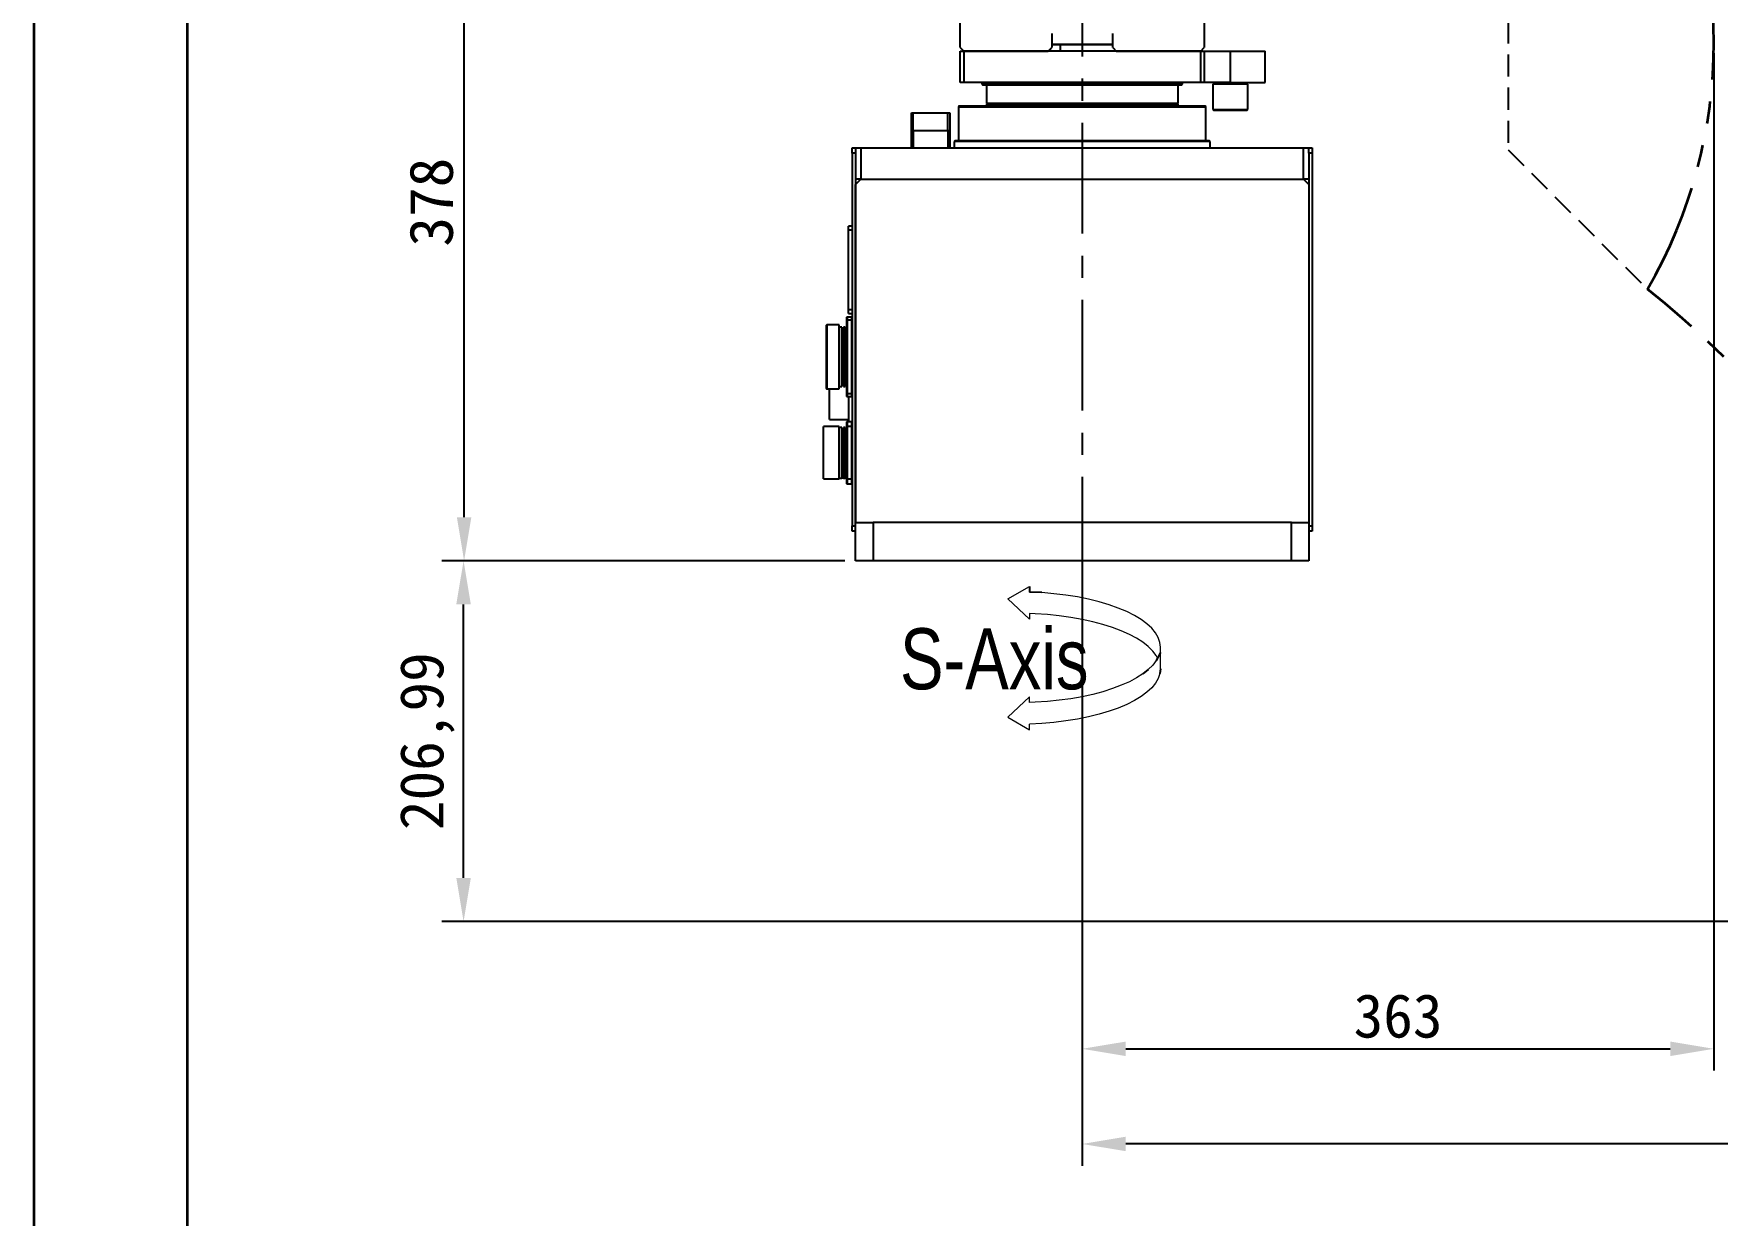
# Model space of a CAD drawing. Header units: millimetres. Extents: x 415 to 2018, y 500 to 823.
# Drawn here: x 900.8 to 997.4, y 614.2 to 682 of the extents above; entities that cross this region are included whole.
import ezdxf

# ---------------------------------------------------------------- set-up
doc = ezdxf.new("R2010")
doc.units = ezdxf.units.MM
doc.header["$PDSIZE"] = -1
for name, pattern in [('CENTER', [10.16, 6.35, -1.27, 1.27, -1.27]), ('HIDDEN', [1.905, 1.27, -0.635]), ('PHANTOM', [12.7, 6.35, -1.27, 1.27, -1.27, 1.27, -1.27])]:
    doc.linetypes.add(name, pattern=pattern)
doc.layers.get('Defpoints').update_dxf_attribs({"lineweight": 18})
for name, color, linetype, lineweight in [('文字层', 7, 'Continuous', 25), ('粗', 7, 'Continuous', 30), ('粗实线层', 7, 'Continuous', 35)]:
    doc.layers.add(name, color=color, linetype=linetype, lineweight=lineweight)
doc.styles.add('K', font='')
doc.styles.get('K').set_extended_font_data('汉仪长仿宋体')
doc.dimstyles.new('ISO-25', dxfattribs={"dimtxt": 2.5, "dimasz": 2.5, "dimexe": 1.25, "dimexo": 0.625, "dimtad": 1, "dimtoh": 1, "dimlfac": 10, "dimtxsty": 'Standard', "dimcen": 2.5, "dimadec": 0, "dimazin": 0, "dimtfac": 1, "dimtmove": 0, "dimatfit": 3, "dimfxl": 1, "dimarcsym": 0})

# ---------------------------------------------------------------- blocks, each defined once
blk = doc.blocks.new('*D71')
at = {"color": 0, "lineweight": -2}
for p, q in [((960.32, 689.524), (924.232, 689.524)), ((925.482, 654.274), (925.482, 687.024)), ((947.32, 651.774), (924.232, 651.774))]:
    blk.add_line(p, q, dxfattribs=at)
at = {"color": 0}
for points in [[(925.066, 687.024), (925.899, 687.024), (925.482, 689.524)], [(925.066, 654.274), (925.899, 654.274), (925.482, 651.774)]]:
    blk.add_solid(points, dxfattribs=at)
at = {"layer": 'Defpoints', "color": 0}
for p in [(925.482, 689.524), (960.945, 689.524), (947.945, 651.774)]:
    blk.add_point(p, dxfattribs=at)
at = {"color": 0, "insert": (923.607, 672.354), "char_height": 2.5, "attachment_point": 5, "rotation": 90}
blk.add_mtext('378', dxfattribs=at)
blk = doc.blocks.new('*U24')
at = {"color": 0, "linetype": 'CENTER'}
blk.add_line((0, 28.177), (0, -72.562), dxfattribs=at)
blk = doc.blocks.new('*D75')
at = {"color": 0, "lineweight": -2}
for p, q in [((960.945, 748.649), (960.945, 763.983)), ((936.561, 739.519), (928.304, 756.447))]:
    blk.add_line(p, q, dxfattribs=at)
blk.add_arc((960.945, 689.524), 73.209, 91.95668, 114.04332, dxfattribs=at)
at = {"color": 0}
for points in [[(958.438, 763.107), (958.452, 762.273), (960.945, 762.733)], [(931.294, 756.003), (930.941, 756.759), (928.852, 755.324)]]:
    blk.add_solid(points, dxfattribs=at)
at = {"layer": 'Defpoints', "color": 0}
for p in [(949.913, 761.897), (960.945, 748.024), (936.834, 738.957), (960.945, 689.524), (960.945, 647.284)]:
    blk.add_point(p, dxfattribs=at)
at = {"color": 0, "insert": (944.055, 762.683), "char_height": 2.5, "attachment_point": 5, "rotation": 13}
blk.add_mtext('26°', dxfattribs=at)
blk = doc.blocks.new('*D77')
at = {"color": 0, "lineweight": -2}
blk.add_arc((960.945, 689.524), 17.484, 18.19971, 81.80029, dxfattribs=at)
at = {"color": 0}
for points in [[(963.409, 706.413), (963.468, 707.244), (960.945, 707.008)], [(977.958, 695.086), (977.15, 694.883), (978.163, 692.56)]]:
    blk.add_solid(points, dxfattribs=at)
at = {"layer": 'Defpoints', "color": 0}
for p in [(960.945, 748.024), (974.969, 699.964), (1015.109, 699.074), (960.945, 689.524), (960.945, 647.284)]:
    blk.add_point(p, dxfattribs=at)
at = {"color": 0, "insert": (973.388, 704.354), "char_height": 2.5, "attachment_point": 5, "rotation": 320}
blk.add_mtext('80°', dxfattribs=at)
blk = doc.blocks.new('*D80')
at = {"color": 0, "lineweight": -2}
for p, q in [((1078.262, 666.825), (1078.262, 617.059)), ((960.945, 646.659), (960.945, 617.059)), ((1075.762, 618.309), (963.445, 618.309))]:
    blk.add_line(p, q, dxfattribs=at)
at = {"color": 0}
for points in [[(963.445, 618.726), (963.445, 617.893), (960.945, 618.309)], [(1075.762, 618.726), (1075.762, 617.893), (1078.262, 618.309)]]:
    blk.add_solid(points, dxfattribs=at)
at = {"layer": 'Defpoints', "color": 0}
for p in [(1078.262, 667.45), (960.945, 647.284), (960.945, 618.309)]:
    blk.add_point(p, dxfattribs=at)
at = {"color": 0, "insert": (1019.603, 620.184), "char_height": 2.5, "attachment_point": 5}
blk.add_mtext('1173', dxfattribs=at)
blk = doc.blocks.new('*D60')
at = {"color": 0, "lineweight": -2}
for p, q in [((947.32, 651.774), (924.201, 651.774)), ((925.451, 633.575), (925.451, 649.274)), ((1022.302, 631.075), (924.201, 631.075))]:
    blk.add_line(p, q, dxfattribs=at)
at = {"color": 0}
for points in [[(925.034, 649.274), (925.868, 649.274), (925.451, 651.774)], [(925.034, 633.575), (925.868, 633.575), (925.451, 631.075)]]:
    blk.add_solid(points, dxfattribs=at)
at = {"layer": 'Defpoints', "color": 0}
for p in [(925.451, 651.774), (947.945, 651.774), (1022.927, 631.075)]:
    blk.add_point(p, dxfattribs=at)
at = {"color": 0, "insert": (923.368, 641.424), "char_height": 2.5, "attachment_point": 5, "rotation": 90}
blk.add_mtext('206,99', dxfattribs=at)
blk = doc.blocks.new('*D82')
at = {"color": 0, "lineweight": -2}
for p, q in [((997.186, 680.899), (997.186, 622.519)), ((960.945, 653.349), (960.945, 622.519)), ((963.445, 623.769), (994.686, 623.769))]:
    blk.add_line(p, q, dxfattribs=at)
at = {"color": 0}
for points in [[(963.445, 624.185), (963.445, 623.352), (960.945, 623.769)], [(994.686, 624.185), (994.686, 623.352), (997.186, 623.769)]]:
    blk.add_solid(points, dxfattribs=at)
at = {"layer": 'Defpoints', "color": 0}
for p in [(997.186, 681.524), (960.945, 653.974), (997.186, 623.769)]:
    blk.add_point(p, dxfattribs=at)
at = {"color": 0, "insert": (979.065, 625.644), "char_height": 2.5, "attachment_point": 5}
blk.add_mtext('363', dxfattribs=at)
blk = doc.blocks.new('*D122')
at = {"color": 1, "lineweight": -3}
blk.add_arc((1015.109, 699.074), 7.949, 208.0947, 318.71732, dxfattribs=at)
at = {"color": 1}
for points in [[(1008.49, 695.467), (1007.703, 695.195), (1007.281, 697.694)], [(1021.435, 693.608), (1020.73, 694.052), (1022.416, 695.945)]]:
    blk.add_solid(points, dxfattribs=at)
at = {"layer": 'Defpoints', "color": 0}
for p in [(1015.109, 699.074), (1015.109, 699.074), (1011.746, 691.872), (960.945, 689.524), (1070.262, 675.45)]:
    blk.add_point(p, dxfattribs=at)
at = {"color": 1, "insert": (1014.411, 693.041), "char_height": 2.5, "attachment_point": 5, "rotation": 353.40601}
blk.add_mtext('147%%d', dxfattribs=at)

msp = doc.modelspace()

# ---------------------------------------------------------------- linework, layer by layer
at = {"linetype": 'HIDDEN'}
for p, q in [((985.3755, 703.6902), (985.3755, 675.3575)), ((985.3755, 675.3575), (993.3755, 667.3575))]:
    msp.add_line(p, q, dxfattribs=at)
at = {"color": 161, "linetype": 'Continuous', "lineweight": 25, "true_color": 0x67adff}
for p, q in [((953.9448, 681.2238), (953.9448, 689.5238)), ((967.9448, 689.5238), (967.9448, 681.2238)), ((959.1948, 682.0238), (959.1948, 681.2238)), ((962.6948, 681.2238), (962.6948, 682.0238)), ((953.9448, 681.2238), (954.1448, 681.0238)), ((953.9448, 679.2238), (953.9448, 681.0238)), ((953.9448, 681.0238), (954.1448, 681.0238)), ((954.1448, 681.0238), (958.9948, 681.0238)), ((954.1448, 681.0238), (954.1448, 679.2238)), ((967.7448, 681.0238), (954.1448, 681.0238)), ((958.9948, 681.0238), (959.1948, 681.2238)), ((959.1214, 681.0238), (959.1214, 681.1505)), ((959.1948, 681.4238), (959.7001, 681.4238)), ((959.6853, 681.3738), (959.1948, 681.3738)), ((959.7001, 681.4238), (959.6853, 681.3738)), ((959.6853, 681.3738), (959.6853, 681.0238)), ((962.6948, 681.3738), (959.6853, 681.3738)), ((959.7001, 681.4238), (962.6948, 681.4238)), ((962.6948, 681.2238), (962.8948, 681.0238)), ((962.8948, 681.0238), (967.7448, 681.0238)), ((967.7448, 681.0238), (967.9448, 681.2238)), ((967.7448, 679.2238), (967.7448, 681.0238)), ((967.7448, 681.0238), (967.9448, 681.0238)), ((967.9448, 681.0238), (967.9448, 679.2238)), ((967.9448, 681.0238), (969.4448, 681.0238)), ((969.4448, 679.2238), (969.4448, 681.0238)), ((969.4448, 681.0238), (971.4448, 681.0238)), ((971.4448, 679.2238), (971.4448, 681.0238)), ((954.1448, 679.2238), (953.9448, 679.2238)), ((967.7448, 679.2238), (954.1448, 679.2238)), ((955.1948, 679.2238), (955.1948, 679.1238)), ((955.1948, 679.1238), (955.2448, 679.0738)), ((960.9484, 679.1238), (955.1948, 679.1238)), ((960.9483, 679.0738), (955.2448, 679.0738)), ((955.4448, 679.0738), (955.4448, 678.0138)), ((966.6448, 679.0738), (960.9483, 679.0738)), ((966.6948, 679.1238), (960.9484, 679.1238)), ((966.4448, 678.0138), (966.4448, 679.0738)), ((966.6448, 679.0738), (966.6948, 679.1238)), ((966.6948, 679.1238), (966.6948, 679.2238)), ((967.9448, 679.2238), (967.7448, 679.2238)), ((969.4448, 679.2238), (967.9448, 679.2238)), ((968.4948, 679.1738), (968.4448, 679.1238)), ((968.4448, 679.1238), (968.4448, 677.6738)), ((970.4448, 679.1238), (968.4448, 679.1238)), ((968.4948, 679.1738), (970.3948, 679.1738)), ((968.6448, 679.2238), (968.6448, 679.1738)), ((969.4448, 679.2238), (971.4448, 679.2238)), ((970.2448, 679.1738), (970.2448, 679.2238)), ((970.4448, 679.1238), (970.3948, 679.1738)), ((970.4448, 677.6738), (970.4448, 679.1238)), ((951.1448, 677.4738), (951.2321, 677.4738)), ((951.1448, 676.4738), (951.1448, 677.4738)), ((951.2321, 677.4738), (951.2321, 676.4738)), ((951.2321, 677.4738), (953.2277, 677.4738)), ((953.2277, 676.4738), (953.2277, 677.4738)), ((953.2277, 677.4738), (953.3448, 677.4738)), ((953.3448, 677.4738), (953.3448, 676.4738)), ((953.8848, 677.8738), (953.8448, 677.8338)), ((953.8448, 677.8338), (953.8448, 675.8738)), ((953.8448, 677.8338), (960.9492, 677.8338)), ((953.8848, 677.8738), (968.0048, 677.8738)), ((955.4448, 678.0138), (955.4848, 677.9738)), ((960.9482, 678.0138), (955.4448, 678.0138)), ((955.4448, 677.9738), (955.4448, 677.8738)), ((966.4448, 677.9738), (955.4448, 677.9738)), ((966.4448, 678.0138), (960.9482, 678.0138)), ((960.9492, 677.8338), (968.0448, 677.8338)), ((966.4048, 677.9738), (966.4448, 678.0138)), ((966.4448, 677.8738), (966.4448, 677.9738)), ((968.0448, 677.8338), (968.0048, 677.8738)), ((968.0448, 675.8738), (968.0448, 677.8338)), ((968.4448, 677.6738), (968.4948, 677.6238)), ((968.4448, 677.6738), (970.4448, 677.6738)), ((970.3948, 677.6238), (968.4948, 677.6238)), ((970.3948, 677.6238), (970.4448, 677.6738)), ((951.1448, 675.4738), (951.1448, 676.4738)), ((951.1448, 676.4738), (951.2448, 676.4738)), ((951.2448, 676.4738), (951.2448, 675.4738)), ((951.2448, 676.4738), (953.2448, 676.4738)), ((953.2448, 675.4738), (953.2448, 676.4738)), ((953.2448, 676.4738), (953.3448, 676.4738)), ((953.3448, 676.4738), (953.3448, 675.4738)), ((947.7448, 675.4738), (947.9448, 675.4738)), ((947.7448, 675.1738), (947.7448, 675.4738)), ((947.9448, 675.4738), (947.9448, 675.1738)), ((947.9448, 675.4738), (948.2448, 675.4738)), ((948.2448, 675.4738), (948.2448, 673.6738)), ((948.2448, 675.4738), (973.6448, 675.4738)), ((953.6348, 675.8738), (953.5948, 675.8338)), ((953.5948, 675.8338), (953.5948, 675.4738)), ((960.9494, 675.8338), (953.5948, 675.8338)), ((968.2548, 675.8738), (953.6348, 675.8738)), ((968.2948, 675.8338), (960.9494, 675.8338)), ((968.2948, 675.8338), (968.2548, 675.8738)), ((968.2948, 675.4738), (968.2948, 675.8338)), ((973.6448, 673.6738), (973.6448, 675.4738)), ((973.6448, 675.4738), (973.9448, 675.4738)), ((973.9448, 675.1738), (973.9448, 675.4738)), ((973.9448, 675.4738), (974.1448, 675.4738)), ((974.1448, 675.4738), (974.1448, 675.1738)), ((947.9448, 675.1738), (947.7448, 675.1738)), ((947.7448, 675.1738), (947.7448, 653.7738)), ((947.9448, 675.1738), (947.9448, 653.9738)), ((974.1448, 675.1738), (973.9448, 675.1738)), ((973.9448, 675.1738), (973.9448, 653.9738)), ((974.1448, 675.1738), (974.1448, 653.7738)), ((948.2448, 673.6738), (947.9448, 673.6738)), ((948.2448, 673.6738), (947.9448, 673.3738)), ((947.9448, 653.9738), (947.9448, 673.3738)), ((948.2448, 673.6738), (973.6448, 673.6738)), ((973.9448, 673.6738), (973.6448, 673.6738)), ((973.9448, 673.3738), (973.6448, 673.6738)), ((973.9448, 673.3738), (973.9448, 653.9738)), ((947.7448, 670.9738), (947.5448, 670.9738)), ((947.5448, 670.7738), (947.5448, 670.9738)), ((947.5448, 670.7738), (947.7448, 670.7738)), ((947.5448, 666.1738), (947.5448, 670.7738)), ((947.4448, 665.5738), (947.4448, 665.7538)), ((947.4648, 665.5738), (947.4448, 665.5738)), ((947.4448, 661.3738), (947.4448, 665.5738)), ((947.4648, 665.7738), (947.4648, 665.5738)), ((947.4648, 665.7738), (947.7248, 665.7738)), ((947.7248, 665.5738), (947.4648, 665.5738)), ((947.4648, 665.5738), (947.4648, 661.3738)), ((947.7448, 666.1738), (947.5448, 666.1738)), ((947.5448, 665.9738), (947.5448, 666.1738)), ((947.5448, 665.9738), (947.7448, 665.9738)), ((947.7248, 665.5738), (947.7248, 665.7738)), ((947.7248, 661.3738), (947.7248, 665.5738)), ((947.7448, 665.5738), (947.7248, 665.5738)), ((946.2748, 661.6588), (946.2748, 665.2888)), ((946.9948, 665.3088), (946.2948, 665.3088)), ((946.2948, 665.3088), (946.2948, 661.6388)), ((946.9948, 661.6388), (946.9948, 665.3088)), ((947.1448, 665.1738), (946.9948, 665.1738)), ((947.1448, 661.7738), (947.1448, 665.1738)), ((947.2448, 665.0738), (947.1448, 665.0738)), ((947.3448, 665.1738), (947.2448, 665.1738)), ((947.2448, 661.7738), (947.2448, 665.1738)), ((947.3448, 661.7738), (947.3448, 665.1738)), ((947.4448, 665.0738), (947.3448, 665.0738)), ((946.9948, 661.7738), (947.1448, 661.7738)), ((947.1448, 661.8738), (947.2448, 661.8738)), ((947.2448, 661.7738), (947.3448, 661.7738)), ((947.3448, 661.8738), (947.4448, 661.8738)), ((946.2948, 661.6388), (946.9948, 661.6388)), ((946.4448, 661.1738), (946.4448, 661.6388)), ((946.4448, 659.8738), (946.4448, 661.1738)), ((947.4648, 661.3738), (947.4448, 661.3738)), ((947.4448, 661.1938), (947.4448, 661.3738)), ((947.4648, 661.3738), (947.4648, 661.1738)), ((947.4648, 661.3738), (947.7248, 661.3738)), ((947.7248, 661.1738), (947.4648, 661.1738)), ((947.5448, 661.1738), (947.5448, 659.7738)), ((947.7448, 661.3738), (947.7248, 661.3738)), ((947.7248, 661.1738), (947.7248, 661.3738)), ((946.4448, 659.8738), (947.5448, 659.8738)), ((947.4448, 659.4738), (947.4448, 659.7538)), ((947.4648, 659.7738), (947.4648, 659.4738)), ((947.4648, 659.7738), (947.7248, 659.7738)), ((947.7248, 659.4738), (947.7248, 659.7738)), ((947.7248, 659.7738), (947.7448, 659.7738)), ((946.9948, 659.4738), (946.0948, 659.4738)), ((946.0948, 657.9738), (946.0948, 659.4738)), ((946.9948, 657.9738), (946.9948, 659.4738)), ((947.1448, 659.4238), (946.9948, 659.4238)), ((947.1448, 657.9738), (947.1448, 659.4238)), ((947.2448, 659.3738), (947.1448, 659.3738)), ((947.3448, 659.4238), (947.2448, 659.4238)), ((947.2448, 657.9738), (947.2448, 659.4238)), ((947.3448, 657.9738), (947.3448, 659.4238)), ((947.4448, 659.3738), (947.3448, 659.3738)), ((947.4448, 656.4738), (947.4448, 659.4738)), ((947.4448, 659.4738), (947.4648, 659.4738)), ((947.4648, 659.4738), (947.4648, 656.4738)), ((947.7248, 659.4738), (947.4648, 659.4738)), ((947.7248, 656.4738), (947.7248, 659.4738)), ((947.7248, 659.4738), (947.7448, 659.4738)), ((946.0948, 656.4738), (946.0948, 657.9738)), ((946.9948, 656.4738), (946.9948, 657.9738)), ((947.1448, 656.5238), (947.1448, 657.9738)), ((947.2448, 656.5238), (947.2448, 657.9738)), ((947.3448, 656.5238), (947.3448, 657.9738)), ((946.0948, 656.4738), (946.9948, 656.4738)), ((946.9948, 656.5238), (947.1448, 656.5238)), ((947.1448, 656.5738), (947.2448, 656.5738)), ((947.1448, 656.5378), (947.1698, 656.5404)), ((947.1448, 656.5113), (947.1448, 656.5238)), ((947.1698, 656.5087), (947.1448, 656.5113)), ((947.1698, 656.5738), (947.1698, 656.5404)), ((947.1698, 656.5404), (947.2448, 656.5404)), ((947.4448, 656.5087), (947.1698, 656.5087)), ((947.2448, 656.5238), (947.3448, 656.5238)), ((947.3448, 656.5738), (947.4448, 656.5738)), ((947.3448, 656.5404), (947.4448, 656.5404)), ((947.4448, 656.1938), (947.4448, 656.4738)), ((947.4448, 656.4738), (947.4648, 656.4738)), ((947.4648, 656.4738), (947.4648, 656.1738)), ((947.4648, 656.4738), (947.7248, 656.4738)), ((947.7248, 656.1738), (947.4648, 656.1738)), ((947.7248, 656.4738), (947.7448, 656.4738)), ((947.7248, 656.1738), (947.7248, 656.4738)), ((947.9448, 651.7738), (947.9448, 653.9738)), ((947.9448, 653.9738), (948.9448, 653.9738)), ((948.9448, 653.9738), (948.9448, 651.7738)), ((972.9448, 653.9738), (948.9448, 653.9738)), ((972.9448, 651.7738), (972.9448, 653.9738)), ((972.9448, 653.9738), (973.9448, 653.9738)), ((973.9448, 653.9738), (973.9448, 651.7738)), ((947.7448, 653.7738), (947.9448, 653.7738)), ((947.7448, 653.4738), (947.7448, 653.7738)), ((947.9448, 653.4738), (947.7448, 653.4738)), ((973.9448, 653.7738), (974.1448, 653.7738)), ((974.1448, 653.4738), (973.9448, 653.4738)), ((974.1448, 653.7738), (974.1448, 653.4738)), ((948.9448, 651.7738), (947.9448, 651.7738)), ((972.9448, 651.7738), (948.9448, 651.7738)), ((973.9448, 651.7738), (972.9448, 651.7738))]:
    msp.add_line(p, q, dxfattribs=at)
at = {"linetype": 'Continuous', "lineweight": 15}
for p, q in [((956.6776, 649.5909), (957.9124, 650.3074)), ((957.9124, 648.424), (956.6776, 649.5909)), ((959.3255, 649.8867), (958.6244, 649.9468)), ((960.0104, 649.8031), (959.3255, 649.8867)), ((960.6739, 649.6968), (960.0104, 649.8031)), ((961.3109, 649.5686), (960.6739, 649.6968)), ((961.9166, 649.4193), (961.3109, 649.5686)), ((962.4863, 649.2502), (961.9166, 649.4193)), ((963.0158, 649.0625), (962.4863, 649.2502)), ((957.9124, 648.7483), (957.9124, 648.424)), ((958.2519, 648.734), (957.9124, 648.7453)), ((958.9479, 648.6873), (958.2519, 648.734)), ((959.631, 648.6178), (958.9479, 648.6873)), ((960.2961, 648.5258), (959.631, 648.6178)), ((960.9384, 648.4121), (960.2961, 648.5258)), ((961.5532, 648.2775), (960.9384, 648.4121)), ((962.1359, 648.123), (961.5532, 648.2775)), ((963.501, 648.8577), (963.0158, 649.0625)), ((963.9382, 648.6373), (963.501, 648.8577)), ((964.324, 648.403), (963.9382, 648.6373)), ((964.6556, 648.1566), (964.324, 648.403)), ((962.6821, 647.9498), (962.1359, 648.123)), ((963.188, 647.7591), (962.6821, 647.9498)), ((963.6498, 647.5523), (963.188, 647.7591)), ((964.064, 647.3309), (963.6498, 647.5523)), ((964.4276, 647.0967), (964.064, 647.3309)), ((964.9304, 647.8999), (964.6556, 648.1566)), ((965.1464, 647.635), (964.9304, 647.8999)), ((965.3018, 647.3638), (965.1464, 647.635)), ((965.3956, 647.0884), (965.3018, 647.3638)), ((964.738, 646.8512), (964.4276, 647.0967)), ((964.9929, 646.5964), (964.738, 646.8512)), ((965.1903, 646.334), (964.9929, 646.5964)), ((965.2429, 646.2322), (965.1903, 646.334)), ((965.4269, 646.8108), (965.3956, 647.0884)), ((965.4269, 645.576), (965.4269, 646.8108)), ((965.4269, 645.576), (965.4269, 646.8108)), ((964.4276, 645.2902), (964.064, 645.0559)), ((964.9929, 645.7905), (964.738, 645.5356)), ((965.1903, 646.0528), (964.9929, 645.7905)), ((965.3956, 645.2985), (965.3018, 645.0231)), ((962.6821, 644.4371), (962.1359, 644.2639)), ((963.188, 644.6278), (962.6821, 644.4371)), ((963.6498, 644.8346), (963.188, 644.6278)), ((964.064, 645.0559), (963.6498, 644.8346)), ((964.9304, 644.4869), (964.6556, 644.2303)), ((965.1464, 644.7519), (964.9304, 644.4869)), ((965.3018, 645.0231), (965.1464, 644.7519)), ((957.9124, 643.9658), (956.6776, 642.7989)), ((957.9124, 643.6415), (957.9124, 643.9658)), ((958.2519, 643.6528), (957.9124, 643.6415)), ((958.9479, 643.6995), (958.2519, 643.6528)), ((959.631, 643.7691), (958.9479, 643.6995)), ((960.2961, 643.8611), (959.631, 643.7691)), ((960.9384, 643.9748), (960.2961, 643.8611)), ((961.5532, 644.1094), (960.9384, 643.9748)), ((962.1359, 644.2639), (961.5532, 644.1094)), ((963.501, 643.5292), (963.0158, 643.3244)), ((963.9382, 643.7496), (963.501, 643.5292)), ((964.324, 643.9839), (963.9382, 643.7496)), ((964.6556, 644.2303), (964.324, 643.9839)), ((958.6244, 642.4401), (957.9124, 642.4038)), ((959.3255, 642.5002), (958.6244, 642.4401)), ((960.0104, 642.5837), (959.3255, 642.5002)), ((960.6739, 642.69), (960.0104, 642.5837)), ((961.3109, 642.8183), (960.6739, 642.69)), ((961.9166, 642.9676), (961.3109, 642.8183)), ((962.4863, 643.1367), (961.9166, 642.9676)), ((963.0158, 643.3244), (962.4863, 643.1367))]:
    msp.add_line(p, q, dxfattribs=at)
at = {"color": 0, "linetype": 'Continuous', "lineweight": 15}
msp.add_line((956.6776, 642.7989), (957.9124, 642.0824), dxfattribs=at)
at = {"color": 161, "linetype": 'Continuous', "lineweight": 15, "true_color": 0x85aaff}
msp.add_line((957.9124, 642.0824), (957.9124, 642.4067), dxfattribs=at)
at = {"linetype": 'PHANTOM', "lineweight": 35}
for centre, radius, start, end in [((968.9448, 681.5238), 28.2408, 329.892362, 30.107638), ((961.5788, 627.0358), 51.3505, 5.531892, 51.741523)]:
    msp.add_arc(centre, radius, start, end, dxfattribs=at)
at = {"color": 161, "linetype": 'Continuous', "lineweight": 25, "true_color": 0x67adff}
for centre, start, end in [((947.4648, 665.7538), 90, 180), ((947.7248, 665.7538), 0, 90), ((946.2948, 665.2888), 90, 180), ((946.2948, 661.6588), 180, 270), ((947.4648, 661.1938), 180, 270), ((947.7248, 661.1938), 270, 0), ((947.4648, 659.7538), 90, 180), ((947.7248, 659.7538), 0, 90), ((947.4648, 656.1938), 180, 270), ((947.7248, 656.1938), 270, 0)]:
    msp.add_arc(centre, 0.02, start, end, dxfattribs=at)
at = {"layer": '文字层'}
for p, q in [((965.4269, 646.5104), (965.1903, 646.0528)), ((964.738, 645.5356), (964.4276, 645.2902)), ((965.4269, 645.576), (965.3956, 645.2985))]:
    msp.add_line(p, q, dxfattribs=at)
at = {"layer": '粗', "lineweight": -2}
for p in [(957.9124, 650.3074), (958.6244, 649.9468)]:
    msp.add_line(p, (957.9124, 649.9831), dxfattribs=at)
at = {"layer": '粗实线层'}
for p, q in [((900.787, 793.2978), (900.787, 507.5396)), ((909.587, 784.4978), (909.587, 516.3396))]:
    msp.add_line(p, q, dxfattribs=at)

# ---------------------------------------------------------------- block references
at = {"linetype": 'CENTER'}
msp.add_blockref('*U24', (960.9448, 719.8469), dxfattribs=at)

# ---------------------------------------------------------------- texts
at = {"color": 0, "linetype": 'Continuous', "lineweight": 15, "style": 'K', "width": 0.8}
msp.add_text('S-Axis', height=3.5, dxfattribs=at).set_placement((950.4898, 644.4002))

# ---------------------------------------------------------------- dimensions: what is measured, and where the dimension line sits
for base, line2, picture, middle in [((949.9133, 761.8968), ((960.9448, 689.5238), (936.8345, 738.9573)), '*D75', (944.0546, 762.6834)), ((974.9689, 699.9644), ((960.9448, 689.5238), (1015.109, 699.0745)), '*D77', (973.3884, 704.3535))]:
    dim = msp.add_angular_dim_2l(base=base, line1=((960.9448, 748.0238), (960.9448, 647.2845)), line2=line2, dimstyle='ISO-25')
    dim.commit()
    dim.dimension.update_dxf_attribs({"geometry": picture, "text_midpoint": middle})
dim = msp.add_angular_dim_2l(base=(1011.7457, 691.8719), line1=((960.9448, 689.5238), (1015.109, 699.0745)), line2=((1015.109, 699.0745), (1070.2621, 675.4495)), dimstyle='ISO-25', override={"dimclrd": 1, "dimclre": 1, "dimclrt": 1, "dimlwd": 65533, "dimlwe": 65533})
dim.commit()
dim.dimension.update_dxf_attribs({"geometry": '*D122', "text_midpoint": (1014.4115, 693.0405)})
dim = msp.add_linear_dim(base=(925.4823, 689.5238), p1=(947.9448, 651.7738), p2=(960.9448, 689.5238), angle=90, text='378', dimstyle='ISO-25')
dim.commit()
dim.dimension.update_dxf_attribs({"geometry": '*D71', "text_midpoint": (925.4823, 672.3536), "dimtype": 160})
dim = msp.add_linear_dim(base=(997.1856, 623.7686), p1=(960.9448, 653.9738), p2=(997.1856, 681.5238), text='363', dimstyle='ISO-25')
dim.commit()
dim.dimension.update_dxf_attribs({"geometry": '*D82', "text_midpoint": (979.0652, 625.6436)})
dim = msp.add_linear_dim(base=(960.9448, 618.3092), p1=(1078.2621, 667.4495), p2=(960.9448, 647.2845), text='1173', dimstyle='ISO-25')
dim.commit()
dim.dimension.update_dxf_attribs({"geometry": '*D80', "text_midpoint": (1019.6034, 618.3092), "dimtype": 160})
dim = msp.add_linear_dim(base=(925.451, 651.7738), p1=(1022.9274, 631.0747), p2=(947.9448, 651.7738), angle=90, dimstyle='ISO-25')
dim.commit()
dim.dimension.update_dxf_attribs({"geometry": '*D60', "text_midpoint": (923.3677, 641.4243)})

doc.saveas('drawing.dxf')
